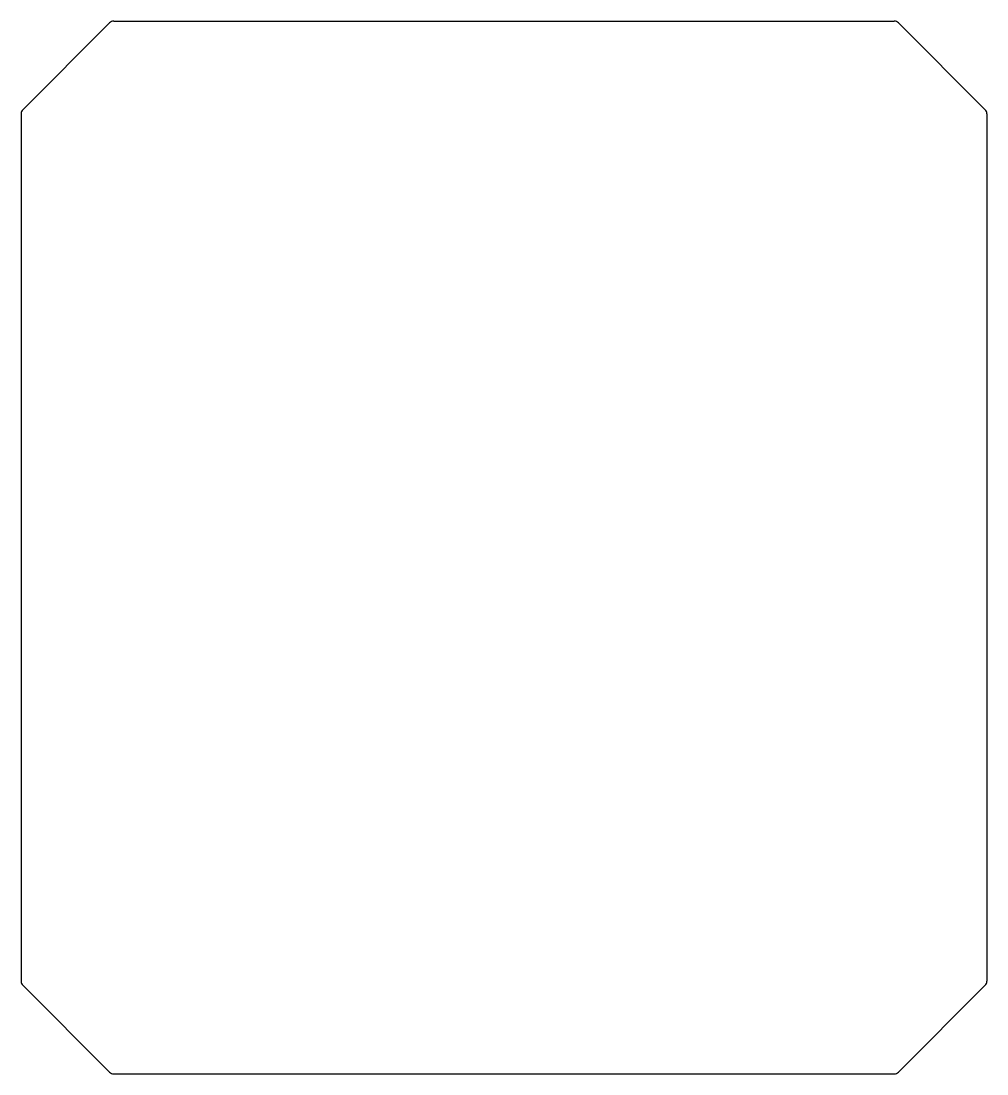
# Model space of a CAD drawing. Header units: millimetres. Extents: x -122 to 212, y -212 to 152.
import ezdxf

# ---------------------------------------------------------------- set-up
doc = ezdxf.new("R2010")
doc.units = ezdxf.units.MM
doc.header["$MEASUREMENT"] = 0
doc.layers.add('Mini_Merc_Top_Panel v4_0', color=7, linetype='Continuous')

msp = doc.modelspace()

# ---------------------------------------------------------------- linework, layer by layer
at = {"layer": 'Mini_Merc_Top_Panel v4_0'}
for p, q in [((-91.36, 151.41), (-121.41, 121.36)), ((-89.95, 152), (179.95, 152)), ((211.41, 121.36), (181.36, 151.41)), ((-122, 119.95), (-122, -179.95)), ((212, 119.95), (212, -179.95)), ((-121.41, -181.36), (-91.36, -211.41)), ((181.36, -211.41), (211.41, -181.36)), ((-89.95, -212), (179.95, -212))]:
    msp.add_line(p, q, dxfattribs=at)
for centre, start, end in [((-89.95, 150), 90, 135), ((179.95, 150), 45, 90), ((-120, 119.95), 135, 180), ((210, 119.95), 360, 45), ((-120, -179.95), 180, 225), ((210, -179.95), 315, 0), ((-89.95, -210), 225, 270), ((179.95, -210), 270, 315)]:
    msp.add_arc(centre, 2, start, end, dxfattribs=at)

doc.saveas('drawing.dxf')
